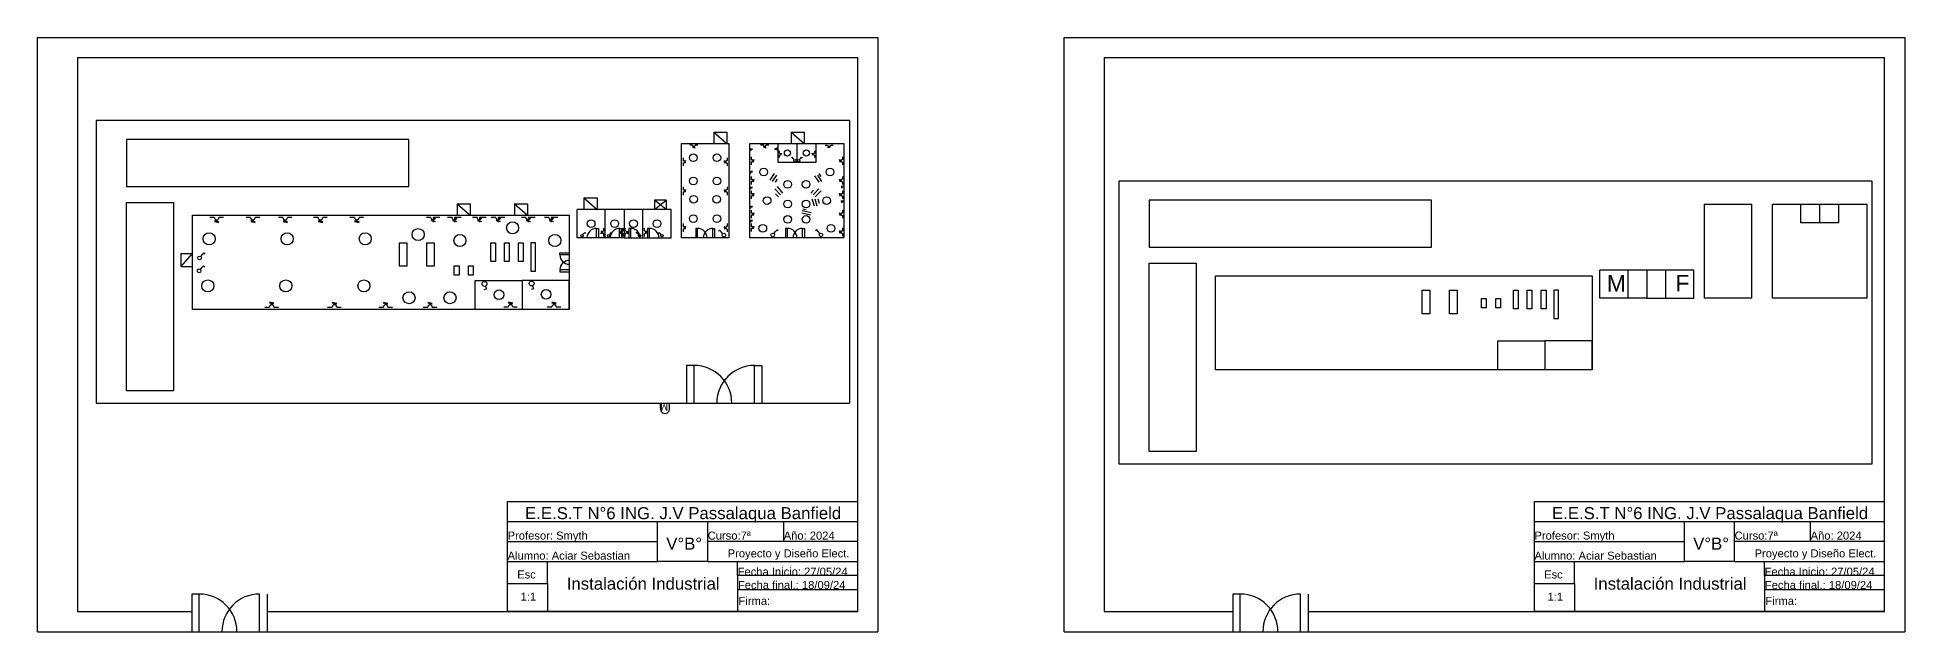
# Model space of a CAD drawing. Header units: metres. Extents: x 1827199 to 1827927, y 1261202 to 1261265.
# Drawn here: x 1827728.4 to 1827926.7, y 1261201.9 to 1261265 of the extents above; entities that cross this region are included whole.
import ezdxf

# ---------------------------------------------------------------- set-up
doc = ezdxf.new("R2010")
doc.units = ezdxf.units.M
doc.layers.add('NOMBRES', color=7, linetype='Continuous', true_color=0xffffff)
doc.layers.add('Ref', color=7, linetype='Continuous')
doc.styles.get("Standard").update_dxf_attribs({"font": 'arial.ttf'})

msp = doc.modelspace()

# ---------------------------------------------------------------- hatches: boundary and pattern name
at = {"true_color": 0x000000}
h = msp.add_hatch(color=18, dxfattribs=at)
h.dxf.hatch_style = 1
h.paths.add_polyline_path([(1827770.71, 1261245.83), (1827770.47, 1261245.83), (1827770.47, 1261245.59, 0.414214)])
h = msp.add_hatch(color=18, dxfattribs=at)
h.dxf.hatch_style = 1
h.paths.add_polyline_path([(1827772.97, 1261245.83), (1827772.73, 1261245.83), (1827772.73, 1261245.59, 0.414214)])
h = msp.add_hatch(color=18, dxfattribs=at)
h.dxf.hatch_style = 1
h.paths.add_polyline_path([(1827775.62, 1261245.83), (1827775.38, 1261245.83), (1827775.38, 1261245.59, 0.414214)])
h = msp.add_hatch(color=18, dxfattribs=at)
h.dxf.hatch_style = 1
h.paths.add_polyline_path([(1827777.61, 1261245.83), (1827777.37, 1261245.83), (1827777.37, 1261245.59, 0.414214)])
h = msp.add_hatch(color=18, dxfattribs=at)
h.dxf.hatch_style = 1
h.paths.add_polyline_path([(1827780.81, 1261245.83), (1827780.57, 1261245.83), (1827780.57, 1261245.59, 0.414214)])
h = msp.add_hatch(color=18, dxfattribs=at)
h.dxf.hatch_style = 1
h.paths.add_polyline_path([(1827783.25, 1261245.83), (1827783.01, 1261245.83), (1827783.01, 1261245.59, 0.414214)])

# ---------------------------------------------------------------- linework, layer by layer
for p, q in [((1827728.44, 1261201.86), (1827728.44, 1261264.97)), ((1827728.44, 1261264.97), (1827817.69, 1261264.97)), ((1827817.69, 1261264.97), (1827817.69, 1261201.86)), ((1827837.5, 1261201.86), (1827837.5, 1261264.97)), ((1827837.5, 1261264.97), (1827926.75, 1261264.97)), ((1827926.75, 1261264.97), (1827926.75, 1261201.86)), ((1827732.69, 1261262.85), (1827732.69, 1261203.99)), ((1827732.69, 1261262.85), (1827815.56, 1261262.85)), ((1827815.56, 1261203.99), (1827815.56, 1261262.85)), ((1827841.75, 1261262.85), (1827841.75, 1261203.99)), ((1827841.75, 1261262.85), (1827924.62, 1261262.85)), ((1827924.62, 1261203.99), (1827924.62, 1261262.85)), ((1827734.68, 1261256.13), (1827734.68, 1261226.13)), ((1827814.68, 1261256.13), (1827734.68, 1261256.13)), ((1827814.68, 1261256.13), (1827814.68, 1261226.13)), ((1827767.89, 1261254.13), (1827737.89, 1261254.13)), ((1827737.89, 1261254.13), (1827737.89, 1261249.13)), ((1827767.89, 1261249.13), (1827767.89, 1261254.13)), ((1827796.86, 1261253.69), (1827801.86, 1261253.69)), ((1827796.86, 1261243.69), (1827796.86, 1261253.69)), ((1827800.27, 1261254.92), (1827801.65, 1261254.92)), ((1827800.27, 1261254.92), (1827801.65, 1261253.69)), ((1827800.27, 1261254.92), (1827800.27, 1261253.69)), ((1827801.65, 1261254.92), (1827801.65, 1261253.69)), ((1827801.86, 1261253.69), (1827801.86, 1261243.69)), ((1827804.1, 1261253.69), (1827814.1, 1261253.69)), ((1827804.1, 1261243.69), (1827804.1, 1261253.69)), ((1827807.1, 1261251.69), (1827807.1, 1261253.69)), ((1827808.49, 1261254.92), (1827809.88, 1261254.92)), ((1827808.49, 1261254.92), (1827809.88, 1261253.69)), ((1827808.49, 1261254.92), (1827808.49, 1261253.69)), ((1827809.1, 1261253.69), (1827809.1, 1261251.69)), ((1827809.88, 1261254.92), (1827809.88, 1261253.69)), ((1827811.1, 1261253.69), (1827811.1, 1261251.69)), ((1827814.1, 1261253.69), (1827814.1, 1261243.69)), ((1827797.02, 1261252.19), (1827797.02, 1261251.9)), ((1827797.16, 1261251.76), (1827797.32, 1261251.76)), ((1827797.2, 1261251.63), (1827797.26, 1261251.91)), ((1827797.25, 1261251.62), (1827797.31, 1261251.9)), ((1827798.02, 1261253.53), (1827797.73, 1261253.53)), ((1827798.02, 1261253.3), (1827798.3, 1261253.24)), ((1827798.03, 1261253.35), (1827798.31, 1261253.29)), ((1827798.16, 1261253.39), (1827798.16, 1261253.24)), ((1827798.59, 1261253.53), (1827798.3, 1261253.53)), ((1827801.46, 1261251.62), (1827801.4, 1261251.9)), ((1827801.56, 1261251.76), (1827801.4, 1261251.76)), ((1827801.51, 1261251.63), (1827801.45, 1261251.91)), ((1827801.7, 1261252.19), (1827801.7, 1261251.9)), ((1827804.37, 1261253.15), (1827804.12, 1261253.1)), ((1827804.38, 1261253.08), (1827804.13, 1261253.03)), ((1827804.26, 1261252.98), (1827804.14, 1261252.96)), ((1827804.26, 1261252.3), (1827804.26, 1261252.01)), ((1827804.26, 1261251.72), (1827804.26, 1261251.43)), ((1827804.4, 1261251.86), (1827804.56, 1261251.86)), ((1827804.44, 1261251.73), (1827804.5, 1261252.01)), ((1827804.5, 1261251.72), (1827804.56, 1261252.01)), ((1827805.54, 1261253.53), (1827805.25, 1261253.53)), ((1827805.54, 1261253.3), (1827805.82, 1261253.24)), ((1827805.55, 1261253.35), (1827805.83, 1261253.29)), ((1827805.68, 1261253.39), (1827805.68, 1261253.24)), ((1827806.11, 1261253.53), (1827805.83, 1261253.53)), ((1827806.76, 1261253.13), (1827807.03, 1261253.25)), ((1827806.76, 1261253.05), (1827807.03, 1261253.16)), ((1827806.92, 1261253.04), (1827807.04, 1261253.09)), ((1827809.1, 1261251.69), (1827807.1, 1261251.69)), ((1827807.23, 1261252.91), (1827807.23, 1261252.68)), ((1827807.23, 1261252.45), (1827807.23, 1261252.22)), ((1827807.34, 1261252.57), (1827807.46, 1261252.57)), ((1827807.38, 1261252.46), (1827807.42, 1261252.69)), ((1827807.42, 1261252.45), (1827807.46, 1261252.68)), ((1827808.61, 1261252.24), (1827808.52, 1261252.16)), ((1827808.72, 1261252.12), (1827808.61, 1261252.24)), ((1827808.82, 1261251.99), (1827808.72, 1261252.12)), ((1827811.1, 1261251.69), (1827809.1, 1261251.69)), ((1827809.38, 1261251.99), (1827809.48, 1261252.12)), ((1827809.48, 1261252.12), (1827809.59, 1261252.24)), ((1827809.59, 1261252.24), (1827809.68, 1261252.16)), ((1827810.86, 1261252.57), (1827810.73, 1261252.57)), ((1827810.78, 1261252.45), (1827810.74, 1261252.68)), ((1827810.82, 1261252.46), (1827810.78, 1261252.69)), ((1827810.97, 1261252.91), (1827810.97, 1261252.68)), ((1827810.97, 1261252.45), (1827810.97, 1261252.22)), ((1827812.09, 1261253.53), (1827812.37, 1261253.53)), ((1827812.65, 1261253.35), (1827812.37, 1261253.29)), ((1827812.66, 1261253.3), (1827812.38, 1261253.24)), ((1827812.52, 1261253.39), (1827812.52, 1261253.24)), ((1827812.66, 1261253.53), (1827812.95, 1261253.53)), ((1827813.7, 1261251.72), (1827813.64, 1261252.01)), ((1827813.8, 1261251.86), (1827813.64, 1261251.86)), ((1827813.75, 1261251.73), (1827813.69, 1261252.01)), ((1827813.94, 1261252.3), (1827813.94, 1261252.01)), ((1827813.94, 1261251.72), (1827813.94, 1261251.43)), ((1827797.02, 1261251.62), (1827797.02, 1261251.33)), ((1827801.7, 1261251.62), (1827801.7, 1261251.33)), ((1827804.37, 1261250.75), (1827804.11, 1261250.7)), ((1827804.38, 1261250.68), (1827804.13, 1261250.63)), ((1827804.26, 1261250.58), (1827804.13, 1261250.56)), ((1827804.26, 1261250.21), (1827804.26, 1261249.93)), ((1827804.4, 1261249.78), (1827804.56, 1261249.78)), ((1827804.44, 1261249.65), (1827804.5, 1261249.93)), ((1827804.5, 1261249.64), (1827804.56, 1261249.92)), ((1827806.26, 1261249.82), (1827806.73, 1261250.52)), ((1827806.92, 1261250.33), (1827806.47, 1261249.65)), ((1827807.02, 1261249.93), (1827806.78, 1261249.58)), ((1827810.96, 1261250.26), (1827811.42, 1261249.58)), ((1827811.28, 1261250.33), (1827811.73, 1261249.65)), ((1827811.69, 1261250.2), (1827811.47, 1261250.52)), ((1827813.7, 1261249.64), (1827813.64, 1261249.92)), ((1827813.8, 1261249.78), (1827813.64, 1261249.78)), ((1827813.75, 1261249.65), (1827813.69, 1261249.93)), ((1827813.94, 1261250.21), (1827813.94, 1261249.93)), ((1827843.3, 1261249.7), (1827843.3, 1261219.7)), ((1827923.3, 1261249.7), (1827843.3, 1261249.7)), ((1827923.3, 1261219.7), (1827923.3, 1261249.7)), ((1827737.89, 1261249.13), (1827767.89, 1261249.13)), ((1827786.49, 1261247.92), (1827787.88, 1261247.92)), ((1827786.49, 1261247.92), (1827787.88, 1261246.69)), ((1827786.49, 1261247.92), (1827786.49, 1261246.69)), ((1827787.88, 1261247.92), (1827787.88, 1261246.69)), ((1827797.02, 1261249.1), (1827797.02, 1261248.81)), ((1827797.02, 1261248.52), (1827797.02, 1261248.23)), ((1827797.16, 1261248.66), (1827797.32, 1261248.66)), ((1827797.2, 1261248.53), (1827797.26, 1261248.81)), ((1827797.25, 1261248.52), (1827797.31, 1261248.81)), ((1827801.46, 1261248.52), (1827801.4, 1261248.81)), ((1827801.56, 1261248.66), (1827801.4, 1261248.66)), ((1827801.51, 1261248.53), (1827801.45, 1261248.81)), ((1827801.7, 1261249.1), (1827801.7, 1261248.81)), ((1827801.7, 1261248.52), (1827801.7, 1261248.23)), ((1827804.37, 1261249.07), (1827804.12, 1261249.02)), ((1827804.38, 1261249), (1827804.13, 1261248.95)), ((1827804.26, 1261248.9), (1827804.14, 1261248.88)), ((1827804.26, 1261249.64), (1827804.26, 1261249.35)), ((1827804.26, 1261248.69), (1827804.26, 1261248.4)), ((1827804.26, 1261248.12), (1827804.26, 1261247.83)), ((1827804.4, 1261248.26), (1827804.56, 1261248.26)), ((1827804.44, 1261248.13), (1827804.5, 1261248.41)), ((1827804.5, 1261248.12), (1827804.56, 1261248.4)), ((1827807.37, 1261248.25), (1827806.75, 1261248.9)), ((1827807.15, 1261248.03), (1827806.84, 1261248.35)), ((1827807.62, 1261248.42), (1827807.06, 1261249.13)), ((1827810.58, 1261248.42), (1827810.85, 1261248.76)), ((1827810.97, 1261247.04), (1827810.74, 1261247.78)), ((1827810.83, 1261248.25), (1827811.45, 1261248.9)), ((1827811.27, 1261247.05), (1827811.04, 1261247.79)), ((1827811.05, 1261248.03), (1827811.67, 1261248.67)), ((1827811.49, 1261247.34), (1827811.35, 1261247.79)), ((1827813.7, 1261248.12), (1827813.64, 1261248.4)), ((1827813.8, 1261248.26), (1827813.64, 1261248.26)), ((1827813.75, 1261248.13), (1827813.69, 1261248.41)), ((1827814.04, 1261249.18), (1827813.79, 1261249.13)), ((1827814.05, 1261249.11), (1827813.8, 1261249.06)), ((1827813.93, 1261249.01), (1827813.81, 1261248.98)), ((1827813.94, 1261249.64), (1827813.94, 1261249.35)), ((1827813.94, 1261248.69), (1827813.94, 1261248.4)), ((1827813.94, 1261248.12), (1827813.94, 1261247.83)), ((1827876.51, 1261247.7), (1827846.51, 1261247.7)), ((1827846.51, 1261247.7), (1827846.51, 1261242.7)), ((1827876.51, 1261242.7), (1827876.51, 1261247.7)), ((1827737.89, 1261247.42), (1827742.89, 1261247.42)), ((1827737.89, 1261227.42), (1827737.89, 1261247.42)), ((1827742.89, 1261247.42), (1827742.89, 1261227.42)), ((1827744.93, 1261246.08), (1827784.93, 1261246.08)), ((1827744.93, 1261236.08), (1827744.93, 1261246.08)), ((1827747.24, 1261245.83), (1827746.76, 1261245.83)), ((1827748.2, 1261245.83), (1827747.72, 1261245.83)), ((1827751.09, 1261245.83), (1827750.61, 1261245.83)), ((1827752.05, 1261245.83), (1827751.57, 1261245.83)), ((1827754.52, 1261245.83), (1827754.04, 1261245.83)), ((1827755.48, 1261245.83), (1827755, 1261245.83)), ((1827758.26, 1261245.83), (1827757.78, 1261245.83)), ((1827759.22, 1261245.83), (1827758.74, 1261245.83)), ((1827762.12, 1261245.83), (1827761.64, 1261245.83)), ((1827763.08, 1261245.83), (1827762.6, 1261245.83)), ((1827770.23, 1261245.83), (1827769.75, 1261245.83)), ((1827770.71, 1261245.83), (1827770.47, 1261245.83)), ((1827770.47, 1261245.83), (1827770.47, 1261245.59)), ((1827771.19, 1261245.83), (1827770.71, 1261245.83)), ((1827772.49, 1261245.83), (1827772.01, 1261245.83)), ((1827772.97, 1261245.83), (1827772.73, 1261245.83)), ((1827772.73, 1261245.83), (1827772.73, 1261245.59)), ((1827773.45, 1261245.83), (1827772.97, 1261245.83)), ((1827773.04, 1261247.3), (1827774.42, 1261247.3)), ((1827773.04, 1261247.3), (1827774.42, 1261246.08)), ((1827773.04, 1261247.3), (1827773.04, 1261246.08)), ((1827774.42, 1261247.3), (1827774.42, 1261246.08)), ((1827775.14, 1261245.83), (1827774.66, 1261245.83)), ((1827775.62, 1261245.83), (1827775.38, 1261245.83)), ((1827775.38, 1261245.83), (1827775.38, 1261245.59)), ((1827776.1, 1261245.83), (1827775.62, 1261245.83)), ((1827777.13, 1261245.83), (1827776.65, 1261245.83)), ((1827777.61, 1261245.83), (1827777.37, 1261245.83)), ((1827777.37, 1261245.83), (1827777.37, 1261245.59)), ((1827778.09, 1261245.83), (1827777.61, 1261245.83)), ((1827779.11, 1261247.3), (1827780.49, 1261247.3)), ((1827779.11, 1261247.3), (1827780.49, 1261246.08)), ((1827779.11, 1261247.3), (1827779.11, 1261246.08)), ((1827780.33, 1261245.83), (1827779.85, 1261245.83)), ((1827780.49, 1261247.3), (1827780.49, 1261246.08)), ((1827780.81, 1261245.83), (1827780.57, 1261245.83)), ((1827780.57, 1261245.83), (1827780.57, 1261245.59)), ((1827781.29, 1261245.83), (1827780.81, 1261245.83)), ((1827782.77, 1261245.83), (1827782.29, 1261245.83)), ((1827783.25, 1261245.83), (1827783.01, 1261245.83)), ((1827783.01, 1261245.83), (1827783.01, 1261245.59)), ((1827783.73, 1261245.83), (1827783.25, 1261245.83)), ((1827784.93, 1261246.08), (1827784.93, 1261236.08)), ((1827785.75, 1261243.69), (1827785.75, 1261246.69)), ((1827788.75, 1261246.69), (1827785.75, 1261246.69)), ((1827788.75, 1261243.69), (1827788.75, 1261246.69)), ((1827790.75, 1261246.69), (1827788.75, 1261246.69)), ((1827790.75, 1261246.69), (1827790.75, 1261243.69)), ((1827792.75, 1261246.69), (1827790.75, 1261246.69)), ((1827792.75, 1261243.69), (1827792.75, 1261246.69)), ((1827795.75, 1261246.69), (1827792.75, 1261246.69)), ((1827795.22, 1261246.69), (1827793.99, 1261247.67)), ((1827793.99, 1261246.69), (1827795.22, 1261247.67)), ((1827795.22, 1261247.67), (1827795.22, 1261246.69)), ((1827795.75, 1261243.69), (1827795.75, 1261246.69)), ((1827804.37, 1261247.03), (1827804.12, 1261246.98)), ((1827804.38, 1261246.96), (1827804.13, 1261246.91)), ((1827804.26, 1261246.86), (1827804.13, 1261246.84)), ((1827804.26, 1261246.63), (1827804.26, 1261246.34)), ((1827804.26, 1261246.06), (1827804.26, 1261245.77)), ((1827804.4, 1261246.2), (1827804.56, 1261246.2)), ((1827804.44, 1261246.07), (1827804.5, 1261246.35)), ((1827804.5, 1261246.06), (1827804.56, 1261246.34)), ((1827809.62, 1261246.35), (1827810.56, 1261246.13)), ((1827809.68, 1261246.58), (1827810.61, 1261246.36)), ((1827809.72, 1261246.77), (1827810.08, 1261246.69)), ((1827813.7, 1261246.06), (1827813.64, 1261246.34)), ((1827813.8, 1261246.2), (1827813.64, 1261246.2)), ((1827813.75, 1261246.07), (1827813.69, 1261246.35)), ((1827814.04, 1261247.62), (1827813.78, 1261247.57)), ((1827814.05, 1261247.55), (1827813.8, 1261247.5)), ((1827813.93, 1261247.45), (1827813.8, 1261247.43)), ((1827813.94, 1261246.63), (1827813.94, 1261246.34)), ((1827813.94, 1261246.06), (1827813.94, 1261245.77)), ((1827905.48, 1261247.26), (1827910.48, 1261247.26)), ((1827905.48, 1261237.26), (1827905.48, 1261247.26)), ((1827910.48, 1261247.26), (1827910.48, 1261237.26)), ((1827912.72, 1261247.26), (1827922.72, 1261247.26)), ((1827912.72, 1261237.26), (1827912.72, 1261247.26)), ((1827915.72, 1261245.26), (1827915.72, 1261247.26)), ((1827917.72, 1261247.26), (1827917.72, 1261245.26)), ((1827919.72, 1261247.26), (1827919.72, 1261245.26)), ((1827922.72, 1261247.26), (1827922.72, 1261237.26)), ((1827747.25, 1261245.52), (1827747.72, 1261245.42)), ((1827747.25, 1261245.42), (1827747.72, 1261245.32)), ((1827747.48, 1261245.59), (1827747.48, 1261245.33)), ((1827751.1, 1261245.52), (1827751.57, 1261245.42)), ((1827751.1, 1261245.42), (1827751.57, 1261245.32)), ((1827751.33, 1261245.59), (1827751.33, 1261245.33)), ((1827754.54, 1261245.52), (1827755.01, 1261245.42)), ((1827754.54, 1261245.42), (1827755.01, 1261245.32)), ((1827754.76, 1261245.59), (1827754.76, 1261245.33)), ((1827758.27, 1261245.52), (1827758.74, 1261245.42)), ((1827758.27, 1261245.42), (1827758.74, 1261245.32)), ((1827758.5, 1261245.59), (1827758.5, 1261245.33)), ((1827762.13, 1261245.52), (1827762.6, 1261245.42)), ((1827762.13, 1261245.42), (1827762.6, 1261245.32)), ((1827762.36, 1261245.59), (1827762.36, 1261245.33)), ((1827770.24, 1261245.52), (1827770.71, 1261245.42)), ((1827770.47, 1261245.59), (1827770.47, 1261245.33)), ((1827772.51, 1261245.52), (1827772.98, 1261245.42)), ((1827772.73, 1261245.59), (1827772.73, 1261245.33)), ((1827775.16, 1261245.52), (1827775.63, 1261245.42)), ((1827775.38, 1261245.59), (1827775.38, 1261245.33)), ((1827777.15, 1261245.52), (1827777.62, 1261245.42)), ((1827777.37, 1261245.59), (1827777.37, 1261245.33)), ((1827780.35, 1261245.52), (1827780.82, 1261245.42)), ((1827780.57, 1261245.59), (1827780.57, 1261245.33)), ((1827782.79, 1261245.52), (1827783.26, 1261245.42)), ((1827783.01, 1261245.59), (1827783.01, 1261245.33)), ((1827786.37, 1261244), (1827786.48, 1261244.13)), ((1827786.48, 1261244.13), (1827786.58, 1261244.25)), ((1827786.58, 1261244.25), (1827786.68, 1261244.16)), ((1827788.35, 1261244.41), (1827788.29, 1261244.12)), ((1827788.44, 1261244.27), (1827788.29, 1261244.27)), ((1827788.4, 1261244.4), (1827788.34, 1261244.12)), ((1827788.59, 1261244.41), (1827788.59, 1261244.7)), ((1827788.59, 1261243.83), (1827788.59, 1261244.12)), ((1827789.18, 1261244.01), (1827789.29, 1261244.14)), ((1827789.29, 1261244.14), (1827789.39, 1261244.26)), ((1827789.39, 1261244.26), (1827789.49, 1261244.17)), ((1827790.4, 1261244.41), (1827790.34, 1261244.12)), ((1827790.49, 1261244.27), (1827790.34, 1261244.27)), ((1827790.45, 1261244.4), (1827790.39, 1261244.12)), ((1827790.64, 1261244.41), (1827790.64, 1261244.7)), ((1827790.64, 1261243.83), (1827790.64, 1261244.12)), ((1827790.86, 1261244.41), (1827790.86, 1261244.7)), ((1827790.86, 1261243.83), (1827790.86, 1261244.12)), ((1827791, 1261244.27), (1827791.16, 1261244.27)), ((1827791.05, 1261244.4), (1827791.11, 1261244.12)), ((1827791.1, 1261244.41), (1827791.16, 1261244.12)), ((1827792.1, 1261244.26), (1827792.01, 1261244.17)), ((1827792.21, 1261244.14), (1827792.1, 1261244.26)), ((1827792.31, 1261244.01), (1827792.21, 1261244.14)), ((1827792.91, 1261244.41), (1827792.91, 1261244.7)), ((1827792.91, 1261243.83), (1827792.91, 1261244.12)), ((1827793.05, 1261244.27), (1827793.2, 1261244.27)), ((1827793.09, 1261244.4), (1827793.15, 1261244.12)), ((1827793.14, 1261244.41), (1827793.2, 1261244.12)), ((1827794.48, 1261244.25), (1827794.38, 1261244.16)), ((1827794.58, 1261244.13), (1827794.48, 1261244.25)), ((1827794.69, 1261244), (1827794.58, 1261244.13)), ((1827797.02, 1261245.2), (1827797.02, 1261244.91)), ((1827797.02, 1261244.62), (1827797.02, 1261244.33)), ((1827797.16, 1261244.76), (1827797.32, 1261244.76)), ((1827797.2, 1261244.63), (1827797.26, 1261244.91)), ((1827797.25, 1261244.62), (1827797.31, 1261244.9)), ((1827800.9, 1261244.51), (1827800.76, 1261244.38)), ((1827801.06, 1261244.32), (1827800.9, 1261244.51)), ((1827801.22, 1261244.12), (1827801.06, 1261244.32)), ((1827801.46, 1261244.62), (1827801.4, 1261244.9)), ((1827801.56, 1261244.76), (1827801.4, 1261244.76)), ((1827801.51, 1261244.63), (1827801.45, 1261244.91)), ((1827801.7, 1261245.2), (1827801.7, 1261244.91)), ((1827801.7, 1261244.62), (1827801.7, 1261244.33)), ((1827804.37, 1261245.55), (1827804.12, 1261245.5)), ((1827804.39, 1261245.48), (1827804.13, 1261245.43)), ((1827804.26, 1261245.38), (1827804.14, 1261245.36)), ((1827804.26, 1261245.22), (1827804.26, 1261244.94)), ((1827804.26, 1261244.65), (1827804.26, 1261244.36)), ((1827804.4, 1261244.79), (1827804.56, 1261244.79)), ((1827804.44, 1261244.66), (1827804.5, 1261244.94)), ((1827804.5, 1261244.65), (1827804.56, 1261244.93)), ((1827806.66, 1261244.15), (1827806.83, 1261244.35)), ((1827806.83, 1261244.35), (1827806.99, 1261244.54)), ((1827806.99, 1261244.54), (1827807.13, 1261244.41)), ((1827811.21, 1261244.54), (1827811.07, 1261244.41)), ((1827811.37, 1261244.35), (1827811.21, 1261244.54)), ((1827811.54, 1261244.15), (1827811.37, 1261244.35)), ((1827813.7, 1261244.16), (1827813.64, 1261244.44)), ((1827813.8, 1261244.3), (1827813.64, 1261244.3)), ((1827813.75, 1261244.17), (1827813.69, 1261244.45)), ((1827813.94, 1261244.73), (1827813.94, 1261244.44)), ((1827813.94, 1261244.16), (1827813.94, 1261243.87)), ((1827917.72, 1261245.26), (1827915.72, 1261245.26)), ((1827919.72, 1261245.26), (1827917.72, 1261245.26)), ((1827743.71, 1261240.65), (1827743.71, 1261242.03)), ((1827743.71, 1261242.03), (1827744.93, 1261242.03)), ((1827743.71, 1261240.65), (1827744.93, 1261242.03)), ((1827745.8, 1261241.7), (1827745.96, 1261241.9)), ((1827745.96, 1261241.9), (1827746.12, 1261242.09)), ((1827746.12, 1261242.09), (1827746.27, 1261241.96)), ((1827788.75, 1261243.69), (1827785.75, 1261243.69)), ((1827790.75, 1261243.69), (1827788.75, 1261243.69)), ((1827790.75, 1261243.69), (1827792.75, 1261243.69)), ((1827792.75, 1261243.69), (1827795.75, 1261243.69)), ((1827801.86, 1261243.69), (1827796.86, 1261243.69)), ((1827814.1, 1261243.69), (1827804.1, 1261243.69)), ((1827846.51, 1261242.7), (1827876.51, 1261242.7)), ((1827743.71, 1261240.65), (1827744.93, 1261240.65)), ((1827745.75, 1261240.33), (1827745.91, 1261240.53)), ((1827745.91, 1261240.53), (1827746.07, 1261240.72)), ((1827746.07, 1261240.72), (1827746.22, 1261240.59)), ((1827772.72, 1261239.72), (1827772.72, 1261240.72)), ((1827772.72, 1261240.72), (1827773.22, 1261240.72)), ((1827773.22, 1261240.72), (1827773.22, 1261239.72)), ((1827774.22, 1261239.72), (1827774.22, 1261240.72)), ((1827774.22, 1261240.72), (1827774.72, 1261240.72)), ((1827774.72, 1261240.72), (1827774.72, 1261239.72)), ((1827846.51, 1261240.98), (1827851.51, 1261240.98)), ((1827846.51, 1261220.98), (1827846.51, 1261240.98)), ((1827851.51, 1261240.98), (1827851.51, 1261220.98)), ((1827894.37, 1261237.26), (1827894.37, 1261240.26)), ((1827897.37, 1261240.26), (1827894.37, 1261240.26)), ((1827897.37, 1261237.26), (1827897.37, 1261240.26)), ((1827899.37, 1261240.26), (1827897.37, 1261240.26)), ((1827899.37, 1261240.26), (1827899.37, 1261237.26)), ((1827901.37, 1261240.26), (1827899.37, 1261240.26)), ((1827901.37, 1261237.26), (1827901.37, 1261240.26)), ((1827904.37, 1261240.26), (1827901.37, 1261240.26)), ((1827904.37, 1261237.26), (1827904.37, 1261240.26)), ((1827773.22, 1261239.72), (1827772.72, 1261239.72)), ((1827774.72, 1261239.72), (1827774.22, 1261239.72)), ((1827774.93, 1261236.08), (1827774.93, 1261239.16)), ((1827774.93, 1261239.16), (1827779.93, 1261239.16)), ((1827776.12, 1261238.23), (1827775.87, 1261238.16)), ((1827776.02, 1261238.55), (1827776.13, 1261238.22)), ((1827776.02, 1261238.55), (1827776.12, 1261238.23)), ((1827784.93, 1261239.16), (1827779.93, 1261239.16)), ((1827779.93, 1261239.16), (1827779.93, 1261236.08)), ((1827781.12, 1261238.27), (1827780.87, 1261238.2)), ((1827781.02, 1261238.59), (1827781.13, 1261238.26)), ((1827781.02, 1261238.59), (1827781.12, 1261238.27)), ((1827784.93, 1261236.16), (1827784.93, 1261239.16)), ((1827853.55, 1261239.65), (1827893.55, 1261239.65)), ((1827853.55, 1261229.65), (1827853.55, 1261239.65)), ((1827893.55, 1261239.65), (1827893.55, 1261229.65)), ((1827774.93, 1261236.08), (1827744.93, 1261236.08)), ((1827752.6, 1261236.33), (1827753.08, 1261236.33)), ((1827753.55, 1261236.74), (1827753.08, 1261236.84)), ((1827753.55, 1261236.64), (1827753.08, 1261236.74)), ((1827753.32, 1261236.57), (1827753.32, 1261236.82)), ((1827753.56, 1261236.33), (1827754.04, 1261236.33)), ((1827759.27, 1261236.33), (1827759.75, 1261236.33)), ((1827760.21, 1261236.64), (1827759.74, 1261236.74)), ((1827760.23, 1261236.72), (1827759.76, 1261236.82)), ((1827759.99, 1261236.57), (1827759.99, 1261236.82)), ((1827760.23, 1261236.33), (1827760.71, 1261236.33)), ((1827764.71, 1261236.33), (1827765.19, 1261236.33)), ((1827765.65, 1261236.64), (1827765.18, 1261236.74)), ((1827765.66, 1261236.72), (1827765.19, 1261236.82)), ((1827765.43, 1261236.57), (1827765.43, 1261236.82)), ((1827765.67, 1261236.33), (1827766.15, 1261236.33)), ((1827769.42, 1261236.33), (1827769.9, 1261236.33)), ((1827770.37, 1261236.64), (1827769.9, 1261236.74)), ((1827770.38, 1261236.72), (1827769.91, 1261236.82)), ((1827770.14, 1261236.57), (1827770.14, 1261236.82)), ((1827770.38, 1261236.33), (1827770.86, 1261236.33)), ((1827779.93, 1261236.08), (1827774.93, 1261236.08)), ((1827777.1, 1261236.08), (1827777.1, 1261236.08)), ((1827777.97, 1261236.34), (1827778.45, 1261236.34)), ((1827778.91, 1261236.65), (1827778.44, 1261236.75)), ((1827778.93, 1261236.74), (1827778.46, 1261236.84)), ((1827778.69, 1261236.58), (1827778.69, 1261236.84)), ((1827778.93, 1261236.34), (1827779.41, 1261236.34)), ((1827784.93, 1261236.08), (1827779.93, 1261236.08)), ((1827782.58, 1261236.34), (1827783.06, 1261236.34)), ((1827783.53, 1261236.65), (1827783.06, 1261236.75)), ((1827783.54, 1261236.74), (1827783.07, 1261236.84)), ((1827783.3, 1261236.58), (1827783.3, 1261236.84)), ((1827783.54, 1261236.34), (1827784.02, 1261236.34)), ((1827881.82, 1261236.25), (1827881.82, 1261237.25)), ((1827881.82, 1261237.25), (1827882.32, 1261237.25)), ((1827882.32, 1261236.25), (1827881.82, 1261236.25)), ((1827882.32, 1261237.25), (1827882.32, 1261236.25)), ((1827883.32, 1261236.25), (1827883.32, 1261237.25)), ((1827883.32, 1261237.25), (1827883.82, 1261237.25)), ((1827883.82, 1261236.25), (1827883.32, 1261236.25)), ((1827883.82, 1261237.25), (1827883.82, 1261236.25)), ((1827897.37, 1261237.26), (1827894.37, 1261237.26)), ((1827899.37, 1261237.26), (1827897.37, 1261237.26)), ((1827899.37, 1261237.26), (1827901.37, 1261237.26)), ((1827901.37, 1261237.26), (1827904.37, 1261237.26)), ((1827910.48, 1261237.26), (1827905.48, 1261237.26)), ((1827922.72, 1261237.26), (1827912.72, 1261237.26)), ((1827883.55, 1261229.73), (1827883.55, 1261232.73)), ((1827883.55, 1261232.73), (1827888.55, 1261232.73)), ((1827893.55, 1261232.73), (1827888.55, 1261232.73)), ((1827888.55, 1261232.73), (1827888.55, 1261229.65)), ((1827893.55, 1261229.73), (1827893.55, 1261232.73)), ((1827893.55, 1261229.65), (1827853.55, 1261229.65)), ((1827734.68, 1261226.13), (1827814.68, 1261226.13)), ((1827742.89, 1261227.42), (1827737.89, 1261227.42)), ((1827794.61, 1261225.59), (1827794.61, 1261226.13)), ((1827795.56, 1261225.59), (1827795.56, 1261226.13)), ((1827851.51, 1261220.98), (1827846.51, 1261220.98)), ((1827843.3, 1261219.7), (1827923.3, 1261219.7)), ((1827778.38, 1261203.99), (1827778.38, 1261215.67)), ((1827778.38, 1261215.67), (1827815.56, 1261215.67)), ((1827887.43, 1261203.99), (1827887.43, 1261215.67)), ((1827887.43, 1261215.67), (1827924.62, 1261215.67)), ((1827778.38, 1261213.55), (1827815.56, 1261213.55)), ((1827778.38, 1261213.55), (1827780.5, 1261213.55)), ((1827778.38, 1261213.55), (1827778.8, 1261213.55)), ((1827794.31, 1261211.42), (1827794.31, 1261213.55)), ((1827799.63, 1261209.3), (1827799.63, 1261213.55)), ((1827807.7, 1261211.42), (1827807.7, 1261213.55)), ((1827887.43, 1261213.55), (1827924.62, 1261213.55)), ((1827887.43, 1261213.55), (1827889.56, 1261213.55)), ((1827887.43, 1261213.55), (1827887.86, 1261213.55)), ((1827903.37, 1261211.42), (1827903.37, 1261213.55)), ((1827908.68, 1261209.3), (1827908.68, 1261213.55)), ((1827916.76, 1261211.42), (1827916.76, 1261213.55)), ((1827778.38, 1261211.42), (1827794.31, 1261211.42)), ((1827794.31, 1261209.3), (1827794.31, 1261211.42)), ((1827815.56, 1261211.42), (1827799.63, 1261211.42)), ((1827887.43, 1261211.42), (1827903.37, 1261211.42)), ((1827903.37, 1261209.3), (1827903.37, 1261211.42)), ((1827924.62, 1261211.42), (1827908.68, 1261211.42)), ((1827778.38, 1261209.3), (1827794.31, 1261209.3)), ((1827782.63, 1261206.96), (1827782.63, 1261209.3)), ((1827799.63, 1261209.3), (1827794.31, 1261209.3)), ((1827799.63, 1261209.3), (1827815.56, 1261209.3)), ((1827802.81, 1261207.81), (1827802.81, 1261209.3)), ((1827887.43, 1261209.3), (1827903.37, 1261209.3)), ((1827891.68, 1261206.96), (1827891.68, 1261209.3)), ((1827908.68, 1261209.3), (1827903.37, 1261209.3)), ((1827908.68, 1261209.3), (1827924.62, 1261209.3)), ((1827911.87, 1261207.81), (1827911.87, 1261209.3)), ((1827778.38, 1261206.96), (1827782.63, 1261206.96)), ((1827782.63, 1261206.96), (1827782.63, 1261203.99)), ((1827815.56, 1261207.81), (1827802.81, 1261207.81)), ((1827802.81, 1261207.81), (1827802.81, 1261203.99)), ((1827815.56, 1261206.32), (1827802.81, 1261206.32)), ((1827887.43, 1261206.96), (1827891.68, 1261206.96)), ((1827891.68, 1261206.96), (1827891.68, 1261203.99)), ((1827924.62, 1261207.81), (1827911.87, 1261207.81)), ((1827911.87, 1261207.81), (1827911.87, 1261203.99)), ((1827924.62, 1261206.32), (1827911.87, 1261206.32)), ((1827752.84, 1261203.99), (1827815.56, 1261203.99)), ((1827815.56, 1261203.99), (1827778.38, 1261203.99)), ((1827863.39, 1261203.99), (1827924.62, 1261203.99)), ((1827924.62, 1261203.99), (1827887.43, 1261203.99)), ((1827728.44, 1261201.86), (1827817.69, 1261201.86)), ((1827837.5, 1261201.86), (1827926.75, 1261201.86))]:
    msp.add_line(p, q)
msp.add_lwpolyline([(1827795.22, 1261247.67), (1827793.99, 1261247.67), (1827793.99, 1261246.7)])
for points in [[(1827767.69, 1261243.16), (1827767.69, 1261240.66), (1827766.89, 1261240.66), (1827766.89, 1261243.16)], [(1827770.59, 1261243.16), (1827770.59, 1261240.66), (1827769.79, 1261240.66), (1827769.79, 1261243.16)], [(1827776.59, 1261243.16), (1827776.89, 1261243.16), (1827777.09, 1261243.16), (1827777.09, 1261241.16), (1827776.89, 1261241.16), (1827776.59, 1261241.16)], [(1827778.04, 1261243.16), (1827778.34, 1261243.16), (1827778.54, 1261243.16), (1827778.54, 1261241.16), (1827778.34, 1261241.16), (1827778.04, 1261241.16)], [(1827779.54, 1261243.16), (1827779.84, 1261243.16), (1827780.04, 1261243.16), (1827780.04, 1261241.16), (1827779.84, 1261241.16), (1827779.54, 1261241.16)], [(1827781.16, 1261240.16), (1827781.36, 1261240.16), (1827781.36, 1261243.16), (1827781.16, 1261243.16), (1827780.86, 1261243.16), (1827780.86, 1261240.16)], [(1827876.31, 1261238.13), (1827876.31, 1261235.63), (1827875.51, 1261235.63), (1827875.51, 1261238.13)], [(1827879.21, 1261238.13), (1827879.21, 1261235.63), (1827878.41, 1261235.63), (1827878.41, 1261238.13)], [(1827885.21, 1261238.13), (1827885.51, 1261238.13), (1827885.71, 1261238.13), (1827885.71, 1261236.13), (1827885.51, 1261236.13), (1827885.21, 1261236.13)], [(1827886.66, 1261238.13), (1827886.96, 1261238.13), (1827887.16, 1261238.13), (1827887.16, 1261236.13), (1827886.96, 1261236.13), (1827886.66, 1261236.13)], [(1827888.16, 1261238.13), (1827888.46, 1261238.13), (1827888.66, 1261238.13), (1827888.66, 1261236.13), (1827888.46, 1261236.13), (1827888.16, 1261236.13)], [(1827889.78, 1261235.13), (1827889.98, 1261235.13), (1827889.98, 1261238.13), (1827889.78, 1261238.13), (1827889.48, 1261238.13), (1827889.48, 1261235.13)]]:
    msp.add_lwpolyline(points, close=True)
for centre, radius in [((1827798.11, 1261252.19), 0.41), ((1827800.61, 1261252.19), 0.41), ((1827808.1, 1261252.69), 0.328), ((1827808.9, 1261251.89), 0.127), ((1827809.3, 1261251.89), 0.127), ((1827810.1, 1261252.69), 0.328), ((1827798.11, 1261249.72), 0.41), ((1827800.61, 1261249.72), 0.41), ((1827805.57, 1261250.68), 0.41), ((1827808.12, 1261249.37), 0.41), ((1827810.08, 1261249.37), 0.41), ((1827812.62, 1261250.68), 0.41), ((1827798.14, 1261247.78), 0.41), ((1827800.58, 1261247.78), 0.41), ((1827805.94, 1261247.64), 0.41), ((1827812.26, 1261247.64), 0.41), ((1827798.11, 1261245.72), 0.41), ((1827800.61, 1261245.72), 0.41), ((1827808.12, 1261247.27), 0.41), ((1827808.12, 1261245.64), 0.41), ((1827810.08, 1261247.27), 0.41), ((1827810.08, 1261245.64), 0.41), ((1827746.68, 1261243.58), 0.64), ((1827754.97, 1261243.58), 0.64), ((1827763.26, 1261243.58), 0.64), ((1827768.88, 1261244.03), 0.64), ((1827773.32, 1261243.4), 0.64), ((1827778.91, 1261244.75), 0.64), ((1827783.4, 1261243.4), 0.64), ((1827786.29, 1261243.9), 0.127), ((1827787.25, 1261245.19), 0.41), ((1827789.1, 1261243.91), 0.127), ((1827789.75, 1261245.19), 0.41), ((1827791.75, 1261245.19), 0.41), ((1827792.39, 1261243.91), 0.127), ((1827794.25, 1261245.19), 0.41), ((1827794.77, 1261243.9), 0.127), ((1827801.35, 1261243.97), 0.196), ((1827805.48, 1261244.69), 0.41), ((1827806.54, 1261244), 0.196), ((1827811.66, 1261244), 0.196), ((1827812.72, 1261244.69), 0.41), ((1827745.67, 1261241.55), 0.196), ((1827745.62, 1261240.18), 0.196), ((1827746.54, 1261238.58), 0.64), ((1827754.83, 1261238.58), 0.64), ((1827763.12, 1261238.58), 0.64), ((1827767.91, 1261237.32), 0.64), ((1827772.26, 1261237.32), 0.64), ((1827775.93, 1261238.79), 0.261), ((1827777.47, 1261237.64), 0.512), ((1827780.93, 1261238.83), 0.261), ((1827782.47, 1261237.68), 0.512)]:
    msp.add_circle(centre, radius)
for centre, radius, start, end in [((1827797.02, 1261251.76), 0.144, 270, 90), ((1827798.16, 1261253.53), 0.144, 180, 0), ((1827801.7, 1261251.76), 0.144, 90, 270), ((1827804.26, 1261251.86), 0.144, 270, 90), ((1827805.68, 1261253.53), 0.144, 180, 0), ((1827807.23, 1261252.57), 0.115, 270, 90), ((1827810.97, 1261252.57), 0.115, 90, 270), ((1827812.52, 1261253.53), 0.144, 180, 0), ((1827813.94, 1261251.86), 0.144, 90, 270), ((1827804.26, 1261249.78), 0.144, 270, 90), ((1827813.94, 1261249.78), 0.144, 90, 270), ((1827797.02, 1261248.66), 0.144, 270, 90), ((1827801.7, 1261248.66), 0.144, 90, 270), ((1827804.26, 1261248.26), 0.144, 270, 90), ((1827813.94, 1261248.26), 0.144, 90, 270), ((1827747.48, 1261245.83), 0.24, 180, 0), ((1827751.33, 1261245.83), 0.24, 180, 0), ((1827754.76, 1261245.83), 0.24, 180, 0), ((1827758.5, 1261245.83), 0.24, 180, 0), ((1827762.36, 1261245.83), 0.24, 180, 0), ((1827770.47, 1261245.83), 0.24, 180, 0), ((1827772.73, 1261245.83), 0.24, 180, 0), ((1827775.38, 1261245.83), 0.24, 180, 0), ((1827777.37, 1261245.83), 0.24, 180, 0), ((1827780.57, 1261245.83), 0.24, 180, 0), ((1827783.01, 1261245.83), 0.24, 180, 0), ((1827804.26, 1261246.2), 0.144, 270, 90), ((1827813.94, 1261246.2), 0.144, 90, 270), ((1827788.59, 1261244.27), 0.144, 90, 270), ((1827790.64, 1261244.27), 0.144, 90, 270), ((1827790.86, 1261244.27), 0.144, 270, 90), ((1827792.91, 1261244.27), 0.144, 270, 90), ((1827797.02, 1261244.76), 0.144, 270, 90), ((1827801.7, 1261244.76), 0.144, 90, 270), ((1827804.26, 1261244.79), 0.144, 270, 90), ((1827813.94, 1261244.3), 0.144, 90, 270), ((1827787.24, 1261244.44), 0.75, 269.5868, 270.4132), ((1827753.32, 1261236.33), 0.24, 0, 180), ((1827759.99, 1261236.33), 0.24, 0, 180), ((1827765.43, 1261236.33), 0.24, 0, 180), ((1827770.14, 1261236.33), 0.24, 0, 180), ((1827778.69, 1261236.34), 0.24, 0, 180), ((1827783.3, 1261236.34), 0.24, 0, 180), ((1827795.09, 1261225.52), 0.481, 171.6479, 7.9106)]:
    msp.add_arc(centre, radius, start, end)
at = {"layer": 'NOMBRES'}
for p, q in [((1827732.69, 1261203.99), (1827744.84, 1261203.99)), ((1827744.84, 1261203.99), (1827744.84, 1261201.86)), ((1827841.75, 1261203.99), (1827855.39, 1261203.99)), ((1827855.39, 1261203.99), (1827855.39, 1261201.86))]:
    msp.add_line(p, q, dxfattribs=at)
at = {"layer": 'Ref'}
for p, q in [((1827787.82, 1261243.69), (1827787.82, 1261244.69)), ((1827787.82, 1261244.69), (1827788.02, 1261244.69)), ((1827788.02, 1261244.69), (1827788.02, 1261243.69)), ((1827790.28, 1261243.69), (1827790.28, 1261244.69)), ((1827790.28, 1261244.69), (1827790.48, 1261244.69)), ((1827790.48, 1261244.69), (1827790.48, 1261243.69)), ((1827791.45, 1261244.69), (1827791.25, 1261244.69)), ((1827791.25, 1261244.69), (1827791.25, 1261243.69)), ((1827791.45, 1261243.69), (1827791.45, 1261244.69)), ((1827793.45, 1261244.69), (1827793.25, 1261244.69)), ((1827793.25, 1261244.69), (1827793.25, 1261243.69)), ((1827793.45, 1261243.69), (1827793.45, 1261244.69)), ((1827798.56, 1261244.69), (1827798.36, 1261244.69)), ((1827798.36, 1261244.69), (1827798.36, 1261243.69)), ((1827798.56, 1261243.69), (1827798.56, 1261244.69)), ((1827800.16, 1261243.69), (1827800.16, 1261244.69)), ((1827800.16, 1261244.69), (1827800.36, 1261244.69)), ((1827800.36, 1261244.69), (1827800.36, 1261243.69)), ((1827808.1, 1261244.69), (1827807.9, 1261244.69)), ((1827807.9, 1261244.69), (1827807.9, 1261243.69)), ((1827808.1, 1261243.69), (1827808.1, 1261244.69)), ((1827809.7, 1261243.69), (1827809.7, 1261244.69)), ((1827809.7, 1261244.69), (1827809.9, 1261244.69)), ((1827809.9, 1261244.69), (1827809.9, 1261243.69)), ((1827783.93, 1261241.88), (1827783.93, 1261242.08)), ((1827783.93, 1261242.08), (1827784.93, 1261242.08)), ((1827784.93, 1261241.88), (1827783.93, 1261241.88)), ((1827784.93, 1261240.28), (1827783.93, 1261240.28)), ((1827783.93, 1261240.28), (1827783.93, 1261240.08)), ((1827783.93, 1261240.08), (1827784.93, 1261240.08)), ((1827798.19, 1261230.13), (1827797.39, 1261230.13)), ((1827797.39, 1261230.13), (1827797.39, 1261226.13)), ((1827798.19, 1261226.13), (1827798.19, 1261230.13)), ((1827804.59, 1261226.13), (1827804.59, 1261230.13)), ((1827804.59, 1261230.13), (1827805.39, 1261230.13)), ((1827805.39, 1261230.13), (1827805.39, 1261226.13)), ((1827745.64, 1261205.86), (1827744.84, 1261205.86)), ((1827744.84, 1261205.86), (1827744.84, 1261201.86)), ((1827745.64, 1261201.86), (1827745.64, 1261205.86)), ((1827752.04, 1261201.86), (1827752.04, 1261205.86)), ((1827752.84, 1261205.86), (1827752.84, 1261201.86)), ((1827856.19, 1261205.86), (1827855.39, 1261205.86)), ((1827855.39, 1261205.86), (1827855.39, 1261201.86)), ((1827856.19, 1261201.86), (1827856.19, 1261205.86)), ((1827862.59, 1261201.86), (1827862.59, 1261205.86)), ((1827863.39, 1261205.86), (1827863.39, 1261201.86))]:
    msp.add_line(p, q, dxfattribs=at)
for centre, radius, start, end in [((1827787.82, 1261243.69), 1, 90, 180), ((1827790.28, 1261243.69), 1, 90, 180), ((1827791.45, 1261243.69), 1, 0, 90), ((1827793.45, 1261243.69), 1, 0, 90), ((1827798.56, 1261243.69), 1, 0, 90), ((1827800.16, 1261243.69), 1, 90, 180), ((1827808.1, 1261243.69), 1, 0, 90), ((1827809.7, 1261243.69), 1, 90, 180), ((1827784.93, 1261241.88), 1, 180, 270), ((1827784.93, 1261240.28), 1, 90, 180), ((1827798.19, 1261226.13), 4, 0, 90), ((1827804.59, 1261226.13), 4, 90, 180), ((1827745.64, 1261201.86), 4, 0, 90), ((1827752.04, 1261201.86), 4, 90, 180), ((1827856.19, 1261201.86), 4, 0, 90), ((1827862.59, 1261201.86), 4, 90, 180)]:
    msp.add_arc(centre, radius, start, end, dxfattribs=at)

# ---------------------------------------------------------------- texts
for s, height, p in [('E.E.S.T N°6 ING. J.V Passalaqua Banfield', 1.275, (1827780.23, 1261213.81)), ('E.E.S.T N°6 ING. J.V Passalaqua Banfield', 1.275, (1827889.29, 1261213.81)), ('Profesor: Smyth', 0.85, (1827778.38, 1261211.64)), ('Curso:7ª', 0.85, (1827799.63, 1261211.64)), ('Año: 2024', 0.85, (1827807.7, 1261211.64)), ('Profesor: Smyth', 0.85, (1827887.43, 1261211.64)), ('Curso:7ª', 0.85, (1827908.68, 1261211.64)), ('Año: 2024', 0.85, (1827916.76, 1261211.64)), ('Alumno: Aciar Sebastian', 0.85, (1827778.38, 1261209.51)), ('V°B°', 1.275, (1827795.23, 1261210.57)), ('Proyecto y Diseño Elect.', 0.85, (1827801.75, 1261209.75)), ('Alumno: Aciar Sebastian', 0.85, (1827887.43, 1261209.51)), ('V°B°', 1.275, (1827904.29, 1261210.57)), ('Proyecto y Diseño Elect.', 0.85, (1827910.81, 1261209.75)), ('Esc', 0.85, (1827779.4, 1261207.51)), ('Fecha Inicio: 27/05/24', 0.85, (1827802.81, 1261207.81)), ('Esc', 0.85, (1827888.46, 1261207.51)), ('Fecha Inicio: 27/05/24', 0.85, (1827911.87, 1261207.81)), ('Instalación Industrial', 1.275, (1827784.66, 1261206.32)), ('Fecha final.: 18/09/24', 0.85, (1827802.84, 1261206.39)), ('Instalación Industrial', 1.275, (1827893.72, 1261206.32)), ('Fecha final.: 18/09/24', 0.85, (1827911.9, 1261206.39)), ('1:1', 0.85, (1827779.76, 1261205.15)), ('Firma:', 0.85, (1827802.9, 1261204.7)), ('1:1', 0.85, (1827888.82, 1261205.15)), ('Firma:', 0.85, (1827911.96, 1261204.7))]:
    msp.add_text(s, height=height).set_placement(p)
at = {"char_height": 1.75, "attachment_point": 1}
for s, insert in [('M', (1827895.11, 1261239.72)), ('F', (1827902.39, 1261239.75))]:
    msp.add_mtext_dynamic_manual_height_columns(s, width=44.0271, gutter_width=8.75, heights=[0], dxfattribs=dict(at, insert=insert))
at = {"insert": (1827795.41, 1261225.33), "char_height": 0.697, "attachment_point": 1, "rotation": 180}
msp.add_mtext_dynamic_manual_height_columns('M', width=0.6965, gutter_width=3.48, heights=[0], dxfattribs=at)

doc.saveas('drawing.dxf')
